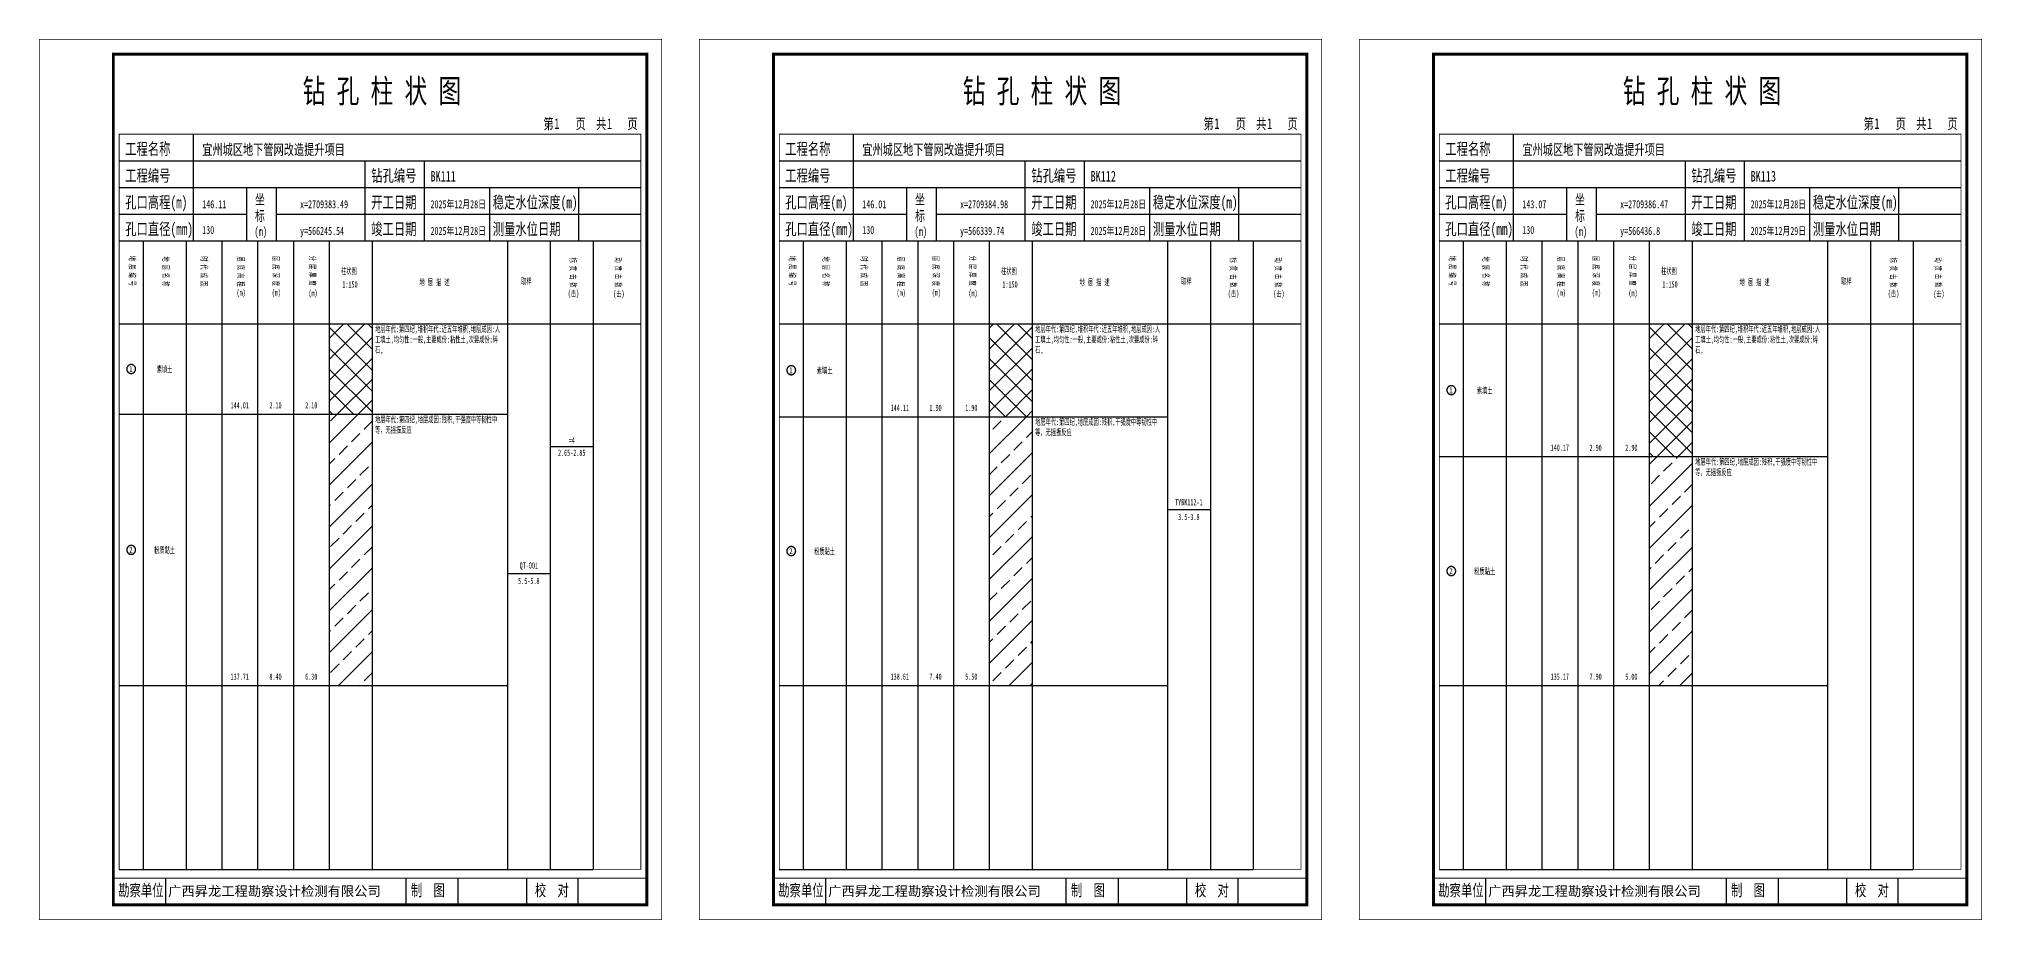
# Model space of a CAD drawing. Header units: millimetres. Extents: x 0 to 2711117, y 0 to 567555.
# Drawn here: x 3117 to 3773, y 0 to 297 of the extents above; entities that cross this region are included whole.
import ezdxf
from ezdxf.enums import TextEntityAlignment as Align

# ---------------------------------------------------------------- set-up
doc = ezdxf.new("R2010")
doc.units = ezdxf.units.MM
doc.layers.add('GICAD_POU_TEXTS', color=7, linetype='Continuous')
doc.layers.add('勘察点图例', color=7, linetype='Continuous')
doc.styles.add('HEAD_FONT', font='simfang.ttf', dxfattribs={"width": 0.6})
doc.styles.add('HEAD_FONT2', font='simfang.ttf', dxfattribs={"width": 0.6})
doc.styles.add('HT', font='simhei.ttf')
doc.styles.add('LZ_FONT', font='simfang.ttf', dxfattribs={"width": 0.7, "height": 8})
doc.styles.add('成果图图块', font='simfang.ttf', dxfattribs={"height": 2.5})
doc.styles.add('成果图表体', font='simfang.ttf', dxfattribs={"width": 0.6, "height": 2.1})
pattern_1 = [(45, (0, 0), (-3.535534, 3.535534), []), (135, (0, 0), (-3.535534, -3.535534), [])]
pattern_2 = [(45, (0, 0), (-7.071068, 7.071068), []), (45, (7.071, 0), (-7.071068, 7.071068), [4, -2])]

# ---------------------------------------------------------------- blocks, each defined once
blk = doc.blocks.new('BK111')
for p, q in [((52, 229), (52, 265)), ((27, 256), (203, 256)), ((110, 229), (110, 256)), ((130, 229), (130, 256)), ((27, 247), (203, 247)), ((70, 229), (70, 247)), ((80, 229), (80, 247)), ((152, 229), (152, 247)), ((182, 229), (182, 247)), ((27, 238), (70, 238)), ((80, 238), (203, 238)), ((27, 229), (35.05, 229)), ((35.05, 229), (35.05, 17)), ((35.05, 229), (49.53, 229)), ((49.53, 229), (49.53, 17)), ((49.53, 229), (61.6, 229)), ((61.6, 229), (61.6, 17)), ((61.6, 229), (73.68, 229)), ((73.68, 229), (73.68, 17)), ((73.68, 229), (85.75, 229)), ((85.75, 229), (85.75, 17)), ((85.75, 229), (97.82, 229)), ((97.82, 229), (97.82, 17)), ((97.82, 229), (112.3, 229)), ((112.3, 229), (112.3, 17)), ((112.3, 229), (157.93, 229)), ((157.93, 229), (157.93, 17)), ((157.93, 229), (172.42, 229)), ((172.42, 229), (172.42, 17)), ((172.42, 229), (186.9, 229)), ((186.9, 229), (186.9, 17)), ((186.9, 229), (203, 229)), ((27, 201), (203, 201)), ((27, 17), (35.05, 17)), ((35.05, 17), (49.53, 17)), ((42.74, 4.95), (42.74, 13.95)), ((42.74, 4.95), (42.74, 13.95)), ((49.53, 17), (61.6, 17)), ((61.6, 17), (73.68, 17)), ((73.68, 17), (85.75, 17)), ((85.75, 17), (97.82, 17)), ((97.82, 17), (112.3, 17)), ((112.3, 17), (157.93, 17)), ((123.83, 4.95), (123.83, 13.95)), ((141.38, 4.95), (141.38, 13.95)), ((157.93, 17), (172.42, 17)), ((164.48, 4.95), (164.48, 13.95)), ((172.42, 17), (186.9, 17)), ((181.84, 4.95), (181.84, 13.95)), ((181.84, 4.95), (181.84, 13.95))]:
    blk.add_line(p, q)
for points, const_width in [([(0, 0), (210, 0), (210, 297), (0, 297)], 0.25), ([(25, 5), (205, 5), (205, 292), (25, 292)], 1), ([(27, 265), (203, 265), (203, 17), (27, 17)], 0.3)]:
    blk.add_lwpolyline(points, close=True, dxfattribs=dict(const_width=const_width))
at = {"const_width": 0.3}
for points in [[(27, 229), (203, 229)], [(25, 14), (205, 14)]]:
    blk.add_lwpolyline(points, dxfattribs=at)
at = {"style": 'LZ_FONT', "width": 0.7}
for s, height, p in [('钻 孔 柱 状 图', 8, (88.9, 275.54)), ('第', 3.6, (170.12, 266.7)), ('1', 3.6, (173.78, 266.75)), ('页', 3.6, (180.96, 266.7)), ('共', 3.6, (187.88, 266.7)), ('1', 3.6, (191.54, 266.7)), ('页', 3.6, (198.44, 266.7)), ('工程名称', 4, (29, 258)), ('宜州城区地下管网改造提升项目', 3.6, (55, 258)), ('工程编号', 4, (29, 249)), ('钻孔编号', 4, (112, 249)), ('BK111', 3.6, (132, 249)), ('孔口高程(m)', 4, (29, 240)), ('146.11', 2.7, (55, 240)), ('坐', 3.5, (72.79, 241.24)), ('x=2709383.49', 2.7, (88, 240)), ('开工日期', 4, (112, 240)), ('2025年12月28日', 2.7, (132, 240)), ('稳定水位深度(m)', 4, (153, 240)), ('标', 3.5, (72.79, 235.7)), ('孔口直径(mm)', 4, (29, 231)), ('130', 2.7, (54.98, 231.31)), ('(m) ', 3, (72.59, 230.65)), ('y=566245.54', 2.7, (88, 231)), ('竣工日期', 4, (112, 231)), ('2025年12月28日', 2.7, (132, 231)), ('测量水位日期', 4, (153, 231)), ('勘察单位', 4, (26.65, 7.95)), ('制  图', 4, (125.4, 7.95)), ('校  对', 4, (167.22, 7.95))]:
    blk.add_text(s, height=height, dxfattribs=at).set_placement(p)
at = {"style": 'HT'}
blk.add_text('广西昇龙工程勘察设计检测有限公司', height=3.2865, dxfattribs=at).set_placement((43.48, 8.02))
at = {"char_height": 2.1, "width": 22.806, "attachment_point": 1, "rotation": 270, "style": 'HEAD_FONT'}
for s, insert in [('地 层 编 号', (32.46, 223.92)), ('地 层 名 称', (43.79, 223.76)), ('时 代 成 因', (56.67, 223.83)), ('层 底 高 程', (69.07, 223.71)), ('层 底 深 度', (80.9, 223.91)), ('分 层 厚 度', (93.26, 224.01)), ('标 贯 击 数', (181.21, 223.37)), ('动 贯 击 数', (196.38, 223.43))]:
    blk.add_mtext(s, dxfattribs=dict(at, insert=insert))
at = {"char_height": 2.1, "attachment_point": 1}
for s, insert, width, style in [('柱状图', (101.82, 219.87), 7.855, 'HEAD_FONT2'), ('地 层 描 述', (128.29, 216.11), 22.0781, 'HEAD_FONT2'), ('取样', (162.58, 216.44), 7.855, 'HEAD_FONT2'), ('(m)', (66.58, 212.56), 4.7944, 'HEAD_FONT'), ('(m)', (78.47, 212.61), 4.7944, 'HEAD_FONT'), ('(m)', (90.81, 212.43), 4.7944, 'HEAD_FONT'), ('1:150', (102.26, 215.36), 6.9223, 'HEAD_FONT2'), ('(击)', (178.33, 212.31), 7.855, 'HEAD_FONT2'), ('(击)', (193.64, 212.22), 7.855, 'HEAD_FONT2')]:
    blk.add_mtext(s, dxfattribs=dict(at, insert=insert, width=width, style=style))
blk = doc.blocks.new('BK111_0')
at = {"color": 7}
blk.add_polyline3d([(-1.5, 0.02, 0), (-1.5, -0.06, 0), (-1.49, -0.13, 0), (-1.48, -0.2, 0), (-1.47, -0.28, 0), (-1.46, -0.35, 0), (-1.44, -0.42, 0), (-1.41, -0.49, 0), (-1.39, -0.56, 0), (-1.36, -0.63, 0), (-1.32, -0.69, 0), (-1.29, -0.76, 0), (-1.25, -0.82, 0), (-1.2, -0.88, 0), (-1.16, -0.94, 0), (-1.11, -0.99, 0), (-1.06, -1.04, 0), (-1.01, -1.1, 0), (-0.95, -1.14, 0), (-0.89, -1.19, 0), (-0.83, -1.23, 0), (-0.77, -1.27, 0), (-0.71, -1.31, 0), (-0.64, -1.34, 0), (-0.57, -1.37, 0), (-0.51, -1.4, 0), (-0.44, -1.42, 0), (-0.36, -1.44, 0), (-0.29, -1.46, 0), (-0.22, -1.47, 0), (-0.15, -1.48, 0), (-0.07, -1.48, 0), (0, -1.48, 0), (0.07, -1.48, 0), (0.15, -1.48, 0), (0.22, -1.47, 0), (0.29, -1.46, 0), (0.36, -1.44, 0), (0.44, -1.42, 0), (0.51, -1.4, 0), (0.57, -1.37, 0), (0.64, -1.34, 0), (0.71, -1.31, 0), (0.77, -1.27, 0), (0.83, -1.23, 0), (0.89, -1.19, 0), (0.95, -1.14, 0), (1.01, -1.1, 0), (1.06, -1.04, 0), (1.11, -0.99, 0), (1.16, -0.94, 0), (1.2, -0.88, 0), (1.25, -0.82, 0), (1.29, -0.76, 0), (1.32, -0.69, 0), (1.36, -0.63, 0), (1.39, -0.56, 0), (1.41, -0.49, 0), (1.44, -0.42, 0), (1.46, -0.35, 0), (1.47, -0.28, 0), (1.48, -0.2, 0), (1.49, -0.13, 0), (1.5, -0.06, 0), (1.5, 0.02, 0), (1.5, 0.09, 0), (1.49, 0.16, 0), (1.48, 0.24, 0), (1.47, 0.31, 0), (1.46, 0.38, 0), (1.44, 0.45, 0), (1.41, 0.52, 0), (1.39, 0.59, 0), (1.36, 0.66, 0), (1.32, 0.72, 0), (1.29, 0.79, 0), (1.25, 0.85, 0), (1.2, 0.91, 0), (1.16, 0.97, 0), (1.11, 1.02, 0), (1.06, 1.08, 0), (1.01, 1.13, 0), (0.95, 1.18, 0), (0.89, 1.22, 0), (0.83, 1.26, 0), (0.77, 1.3, 0), (0.71, 1.34, 0), (0.64, 1.37, 0), (0.57, 1.4, 0), (0.51, 1.43, 0), (0.44, 1.45, 0), (0.36, 1.47, 0), (0.29, 1.49, 0), (0.22, 1.5, 0), (0.15, 1.51, 0), (0.07, 1.51, 0), (0, 1.52, 0), (-0.07, 1.51, 0), (-0.15, 1.51, 0), (-0.22, 1.5, 0), (-0.29, 1.49, 0), (-0.36, 1.47, 0), (-0.44, 1.45, 0), (-0.51, 1.43, 0), (-0.57, 1.4, 0), (-0.64, 1.37, 0), (-0.71, 1.34, 0), (-0.77, 1.3, 0), (-0.83, 1.26, 0), (-0.89, 1.22, 0), (-0.95, 1.18, 0), (-1.01, 1.13, 0), (-1.06, 1.08, 0), (-1.11, 1.02, 0), (-1.16, 0.97, 0), (-1.2, 0.91, 0), (-1.25, 0.85, 0), (-1.29, 0.79, 0), (-1.32, 0.72, 0), (-1.36, 0.66, 0), (-1.39, 0.59, 0), (-1.41, 0.52, 0), (-1.44, 0.45, 0), (-1.46, 0.38, 0), (-1.47, 0.31, 0), (-1.48, 0.24, 0), (-1.49, 0.16, 0), (-1.5, 0.09, 0), (-1.5, 0.02, 0)], dxfattribs=at)
at = {"layer": 'GICAD_POU_TEXTS', "color": 7, "style": '成果图图块', "width": 0.7}
blk.add_text('1', height=2, dxfattribs=at).set_placement((-0.09, -0.99), align=Align.CENTER)
blk = doc.blocks.new('BK111_1')
at = {"color": 7}
blk.add_polyline3d([(-1.5, 0.02, 0), (-1.5, -0.06, 0), (-1.49, -0.13, 0), (-1.48, -0.2, 0), (-1.47, -0.28, 0), (-1.46, -0.35, 0), (-1.44, -0.42, 0), (-1.41, -0.49, 0), (-1.39, -0.56, 0), (-1.36, -0.63, 0), (-1.32, -0.69, 0), (-1.29, -0.76, 0), (-1.25, -0.82, 0), (-1.2, -0.88, 0), (-1.16, -0.94, 0), (-1.11, -0.99, 0), (-1.06, -1.04, 0), (-1.01, -1.1, 0), (-0.95, -1.14, 0), (-0.89, -1.19, 0), (-0.83, -1.23, 0), (-0.77, -1.27, 0), (-0.71, -1.31, 0), (-0.64, -1.34, 0), (-0.57, -1.37, 0), (-0.51, -1.4, 0), (-0.44, -1.42, 0), (-0.36, -1.44, 0), (-0.29, -1.46, 0), (-0.22, -1.47, 0), (-0.15, -1.48, 0), (-0.07, -1.48, 0), (0, -1.48, 0), (0.07, -1.48, 0), (0.15, -1.48, 0), (0.22, -1.47, 0), (0.29, -1.46, 0), (0.36, -1.44, 0), (0.44, -1.42, 0), (0.51, -1.4, 0), (0.57, -1.37, 0), (0.64, -1.34, 0), (0.71, -1.31, 0), (0.77, -1.27, 0), (0.83, -1.23, 0), (0.89, -1.19, 0), (0.95, -1.14, 0), (1.01, -1.1, 0), (1.06, -1.04, 0), (1.11, -0.99, 0), (1.16, -0.94, 0), (1.2, -0.88, 0), (1.25, -0.82, 0), (1.29, -0.76, 0), (1.32, -0.69, 0), (1.36, -0.63, 0), (1.39, -0.56, 0), (1.41, -0.49, 0), (1.44, -0.42, 0), (1.46, -0.35, 0), (1.47, -0.28, 0), (1.48, -0.2, 0), (1.49, -0.13, 0), (1.5, -0.06, 0), (1.5, 0.02, 0), (1.5, 0.09, 0), (1.49, 0.16, 0), (1.48, 0.24, 0), (1.47, 0.31, 0), (1.46, 0.38, 0), (1.44, 0.45, 0), (1.41, 0.52, 0), (1.39, 0.59, 0), (1.36, 0.66, 0), (1.32, 0.72, 0), (1.29, 0.79, 0), (1.25, 0.85, 0), (1.2, 0.91, 0), (1.16, 0.97, 0), (1.11, 1.02, 0), (1.06, 1.08, 0), (1.01, 1.13, 0), (0.95, 1.18, 0), (0.89, 1.22, 0), (0.83, 1.26, 0), (0.77, 1.3, 0), (0.71, 1.34, 0), (0.64, 1.37, 0), (0.57, 1.4, 0), (0.51, 1.43, 0), (0.44, 1.45, 0), (0.36, 1.47, 0), (0.29, 1.49, 0), (0.22, 1.5, 0), (0.15, 1.51, 0), (0.07, 1.51, 0), (0, 1.52, 0), (-0.07, 1.51, 0), (-0.15, 1.51, 0), (-0.22, 1.5, 0), (-0.29, 1.49, 0), (-0.36, 1.47, 0), (-0.44, 1.45, 0), (-0.51, 1.43, 0), (-0.57, 1.4, 0), (-0.64, 1.37, 0), (-0.71, 1.34, 0), (-0.77, 1.3, 0), (-0.83, 1.26, 0), (-0.89, 1.22, 0), (-0.95, 1.18, 0), (-1.01, 1.13, 0), (-1.06, 1.08, 0), (-1.11, 1.02, 0), (-1.16, 0.97, 0), (-1.2, 0.91, 0), (-1.25, 0.85, 0), (-1.29, 0.79, 0), (-1.32, 0.72, 0), (-1.36, 0.66, 0), (-1.39, 0.59, 0), (-1.41, 0.52, 0), (-1.44, 0.45, 0), (-1.46, 0.38, 0), (-1.47, 0.31, 0), (-1.48, 0.24, 0), (-1.49, 0.16, 0), (-1.5, 0.09, 0), (-1.5, 0.02, 0)], dxfattribs=at)
at = {"layer": 'GICAD_POU_TEXTS', "color": 7, "style": '成果图图块', "width": 0.7}
blk.add_text('2', height=2, dxfattribs=at).set_placement((-0.09, -0.99), align=Align.CENTER)
blk = doc.blocks.new('BK112')
for p, q in [((52, 229), (52, 265)), ((27, 256), (203, 256)), ((110, 229), (110, 256)), ((130, 229), (130, 256)), ((27, 247), (203, 247)), ((70, 229), (70, 247)), ((80, 229), (80, 247)), ((152, 229), (152, 247)), ((182, 229), (182, 247)), ((27, 238), (70, 238)), ((80, 238), (203, 238)), ((27, 229), (35.05, 229)), ((35.05, 229), (35.05, 17)), ((35.05, 229), (49.53, 229)), ((49.53, 229), (49.53, 17)), ((49.53, 229), (61.6, 229)), ((61.6, 229), (61.6, 17)), ((61.6, 229), (73.68, 229)), ((73.68, 229), (73.68, 17)), ((73.68, 229), (85.75, 229)), ((85.75, 229), (85.75, 17)), ((85.75, 229), (97.82, 229)), ((97.82, 229), (97.82, 17)), ((97.82, 229), (112.3, 229)), ((112.3, 229), (112.3, 17)), ((112.3, 229), (157.93, 229)), ((157.93, 229), (157.93, 17)), ((157.93, 229), (172.42, 229)), ((172.42, 229), (172.42, 17)), ((172.42, 229), (186.9, 229)), ((186.9, 229), (186.9, 17)), ((186.9, 229), (203, 229)), ((27, 201), (203, 201)), ((27, 17), (35.05, 17)), ((35.05, 17), (49.53, 17)), ((42.74, 4.95), (42.74, 13.95)), ((42.74, 4.95), (42.74, 13.95)), ((49.53, 17), (61.6, 17)), ((61.6, 17), (73.68, 17)), ((73.68, 17), (85.75, 17)), ((85.75, 17), (97.82, 17)), ((97.82, 17), (112.3, 17)), ((112.3, 17), (157.93, 17)), ((123.83, 4.95), (123.83, 13.95)), ((141.38, 4.95), (141.38, 13.95)), ((157.93, 17), (172.42, 17)), ((164.48, 4.95), (164.48, 13.95)), ((172.42, 17), (186.9, 17)), ((181.84, 4.95), (181.84, 13.95)), ((181.84, 4.95), (181.84, 13.95))]:
    blk.add_line(p, q)
for points, const_width in [([(0, 0), (210, 0), (210, 297), (0, 297)], 0.25), ([(25, 5), (205, 5), (205, 292), (25, 292)], 1), ([(27, 265), (203, 265), (203, 17), (27, 17)], 0.3)]:
    blk.add_lwpolyline(points, close=True, dxfattribs=dict(const_width=const_width))
at = {"const_width": 0.3}
for points in [[(27, 229), (203, 229)], [(25, 14), (205, 14)]]:
    blk.add_lwpolyline(points, dxfattribs=at)
at = {"style": 'LZ_FONT', "width": 0.7}
for s, height, p in [('钻 孔 柱 状 图', 8, (88.9, 275.54)), ('第', 3.6, (170.12, 266.7)), ('1', 3.6, (173.78, 266.75)), ('页', 3.6, (180.96, 266.7)), ('共', 3.6, (187.88, 266.7)), ('1', 3.6, (191.54, 266.7)), ('页', 3.6, (198.44, 266.7)), ('工程名称', 4, (29, 258)), ('宜州城区地下管网改造提升项目', 3.6, (55, 258)), ('工程编号', 4, (29, 249)), ('钻孔编号', 4, (112, 249)), ('BK112', 3.6, (132, 249)), ('孔口高程(m)', 4, (29, 240)), ('146.01', 2.7, (55, 240)), ('坐', 3.5, (72.79, 241.24)), ('x=2709384.98', 2.7, (88, 240)), ('开工日期', 4, (112, 240)), ('2025年12月28日', 2.7, (132, 240)), ('稳定水位深度(m)', 4, (153, 240)), ('标', 3.5, (72.79, 235.7)), ('孔口直径(mm)', 4, (29, 231)), ('130', 2.7, (54.98, 231.31)), ('(m) ', 3, (72.59, 230.65)), ('y=566339.74', 2.7, (88, 231)), ('竣工日期', 4, (112, 231)), ('2025年12月28日', 2.7, (132, 231)), ('测量水位日期', 4, (153, 231)), ('勘察单位', 4, (26.65, 7.95)), ('制  图', 4, (125.4, 7.95)), ('校  对', 4, (167.22, 7.95))]:
    blk.add_text(s, height=height, dxfattribs=at).set_placement(p)
at = {"style": 'HT'}
blk.add_text('广西昇龙工程勘察设计检测有限公司', height=3.2865, dxfattribs=at).set_placement((43.48, 8.02))
at = {"char_height": 2.1, "width": 22.806, "attachment_point": 1, "rotation": 270, "style": 'HEAD_FONT'}
for s, insert in [('地 层 编 号', (32.46, 223.92)), ('地 层 名 称', (43.79, 223.76)), ('时 代 成 因', (56.67, 223.83)), ('层 底 高 程', (69.07, 223.71)), ('层 底 深 度', (80.9, 223.91)), ('分 层 厚 度', (93.26, 224.01)), ('标 贯 击 数', (181.21, 223.37)), ('动 贯 击 数', (196.38, 223.43))]:
    blk.add_mtext(s, dxfattribs=dict(at, insert=insert))
at = {"char_height": 2.1, "attachment_point": 1}
for s, insert, width, style in [('柱状图', (101.82, 219.87), 7.855, 'HEAD_FONT2'), ('地 层 描 述', (128.29, 216.11), 22.0781, 'HEAD_FONT2'), ('取样', (162.58, 216.44), 7.855, 'HEAD_FONT2'), ('(m)', (66.58, 212.56), 4.7944, 'HEAD_FONT'), ('(m)', (78.47, 212.61), 4.7944, 'HEAD_FONT'), ('(m)', (90.81, 212.43), 4.7944, 'HEAD_FONT'), ('1:150', (102.26, 215.36), 6.9223, 'HEAD_FONT2'), ('(击)', (178.33, 212.31), 7.855, 'HEAD_FONT2'), ('(击)', (193.64, 212.22), 7.855, 'HEAD_FONT2')]:
    blk.add_mtext(s, dxfattribs=dict(at, insert=insert, width=width, style=style))
blk = doc.blocks.new('BK112_0')
at = {"color": 7}
blk.add_polyline3d([(-1.5, 0.02, 0), (-1.5, -0.06, 0), (-1.49, -0.13, 0), (-1.48, -0.2, 0), (-1.47, -0.28, 0), (-1.46, -0.35, 0), (-1.44, -0.42, 0), (-1.41, -0.49, 0), (-1.39, -0.56, 0), (-1.36, -0.63, 0), (-1.32, -0.69, 0), (-1.29, -0.76, 0), (-1.25, -0.82, 0), (-1.2, -0.88, 0), (-1.16, -0.94, 0), (-1.11, -0.99, 0), (-1.06, -1.04, 0), (-1.01, -1.1, 0), (-0.95, -1.14, 0), (-0.89, -1.19, 0), (-0.83, -1.23, 0), (-0.77, -1.27, 0), (-0.71, -1.31, 0), (-0.64, -1.34, 0), (-0.57, -1.37, 0), (-0.51, -1.4, 0), (-0.44, -1.42, 0), (-0.36, -1.44, 0), (-0.29, -1.46, 0), (-0.22, -1.47, 0), (-0.15, -1.48, 0), (-0.07, -1.48, 0), (0, -1.48, 0), (0.07, -1.48, 0), (0.15, -1.48, 0), (0.22, -1.47, 0), (0.29, -1.46, 0), (0.36, -1.44, 0), (0.44, -1.42, 0), (0.51, -1.4, 0), (0.57, -1.37, 0), (0.64, -1.34, 0), (0.71, -1.31, 0), (0.77, -1.27, 0), (0.83, -1.23, 0), (0.89, -1.19, 0), (0.95, -1.14, 0), (1.01, -1.1, 0), (1.06, -1.04, 0), (1.11, -0.99, 0), (1.16, -0.94, 0), (1.2, -0.88, 0), (1.25, -0.82, 0), (1.29, -0.76, 0), (1.32, -0.69, 0), (1.36, -0.63, 0), (1.39, -0.56, 0), (1.41, -0.49, 0), (1.44, -0.42, 0), (1.46, -0.35, 0), (1.47, -0.28, 0), (1.48, -0.2, 0), (1.49, -0.13, 0), (1.5, -0.06, 0), (1.5, 0.02, 0), (1.5, 0.09, 0), (1.49, 0.16, 0), (1.48, 0.24, 0), (1.47, 0.31, 0), (1.46, 0.38, 0), (1.44, 0.45, 0), (1.41, 0.52, 0), (1.39, 0.59, 0), (1.36, 0.66, 0), (1.32, 0.72, 0), (1.29, 0.79, 0), (1.25, 0.85, 0), (1.2, 0.91, 0), (1.16, 0.97, 0), (1.11, 1.02, 0), (1.06, 1.08, 0), (1.01, 1.13, 0), (0.95, 1.18, 0), (0.89, 1.22, 0), (0.83, 1.26, 0), (0.77, 1.3, 0), (0.71, 1.34, 0), (0.64, 1.37, 0), (0.57, 1.4, 0), (0.51, 1.43, 0), (0.44, 1.45, 0), (0.36, 1.47, 0), (0.29, 1.49, 0), (0.22, 1.5, 0), (0.15, 1.51, 0), (0.07, 1.51, 0), (0, 1.52, 0), (-0.07, 1.51, 0), (-0.15, 1.51, 0), (-0.22, 1.5, 0), (-0.29, 1.49, 0), (-0.36, 1.47, 0), (-0.44, 1.45, 0), (-0.51, 1.43, 0), (-0.57, 1.4, 0), (-0.64, 1.37, 0), (-0.71, 1.34, 0), (-0.77, 1.3, 0), (-0.83, 1.26, 0), (-0.89, 1.22, 0), (-0.95, 1.18, 0), (-1.01, 1.13, 0), (-1.06, 1.08, 0), (-1.11, 1.02, 0), (-1.16, 0.97, 0), (-1.2, 0.91, 0), (-1.25, 0.85, 0), (-1.29, 0.79, 0), (-1.32, 0.72, 0), (-1.36, 0.66, 0), (-1.39, 0.59, 0), (-1.41, 0.52, 0), (-1.44, 0.45, 0), (-1.46, 0.38, 0), (-1.47, 0.31, 0), (-1.48, 0.24, 0), (-1.49, 0.16, 0), (-1.5, 0.09, 0), (-1.5, 0.02, 0)], dxfattribs=at)
at = {"layer": 'GICAD_POU_TEXTS', "color": 7, "style": '成果图图块', "width": 0.7}
blk.add_text('1', height=2, dxfattribs=at).set_placement((-0.09, -0.99), align=Align.CENTER)
blk = doc.blocks.new('BK112_1')
at = {"color": 7}
blk.add_polyline3d([(-1.5, 0.02, 0), (-1.5, -0.06, 0), (-1.49, -0.13, 0), (-1.48, -0.2, 0), (-1.47, -0.28, 0), (-1.46, -0.35, 0), (-1.44, -0.42, 0), (-1.41, -0.49, 0), (-1.39, -0.56, 0), (-1.36, -0.63, 0), (-1.32, -0.69, 0), (-1.29, -0.76, 0), (-1.25, -0.82, 0), (-1.2, -0.88, 0), (-1.16, -0.94, 0), (-1.11, -0.99, 0), (-1.06, -1.04, 0), (-1.01, -1.1, 0), (-0.95, -1.14, 0), (-0.89, -1.19, 0), (-0.83, -1.23, 0), (-0.77, -1.27, 0), (-0.71, -1.31, 0), (-0.64, -1.34, 0), (-0.57, -1.37, 0), (-0.51, -1.4, 0), (-0.44, -1.42, 0), (-0.36, -1.44, 0), (-0.29, -1.46, 0), (-0.22, -1.47, 0), (-0.15, -1.48, 0), (-0.07, -1.48, 0), (0, -1.48, 0), (0.07, -1.48, 0), (0.15, -1.48, 0), (0.22, -1.47, 0), (0.29, -1.46, 0), (0.36, -1.44, 0), (0.44, -1.42, 0), (0.51, -1.4, 0), (0.57, -1.37, 0), (0.64, -1.34, 0), (0.71, -1.31, 0), (0.77, -1.27, 0), (0.83, -1.23, 0), (0.89, -1.19, 0), (0.95, -1.14, 0), (1.01, -1.1, 0), (1.06, -1.04, 0), (1.11, -0.99, 0), (1.16, -0.94, 0), (1.2, -0.88, 0), (1.25, -0.82, 0), (1.29, -0.76, 0), (1.32, -0.69, 0), (1.36, -0.63, 0), (1.39, -0.56, 0), (1.41, -0.49, 0), (1.44, -0.42, 0), (1.46, -0.35, 0), (1.47, -0.28, 0), (1.48, -0.2, 0), (1.49, -0.13, 0), (1.5, -0.06, 0), (1.5, 0.02, 0), (1.5, 0.09, 0), (1.49, 0.16, 0), (1.48, 0.24, 0), (1.47, 0.31, 0), (1.46, 0.38, 0), (1.44, 0.45, 0), (1.41, 0.52, 0), (1.39, 0.59, 0), (1.36, 0.66, 0), (1.32, 0.72, 0), (1.29, 0.79, 0), (1.25, 0.85, 0), (1.2, 0.91, 0), (1.16, 0.97, 0), (1.11, 1.02, 0), (1.06, 1.08, 0), (1.01, 1.13, 0), (0.95, 1.18, 0), (0.89, 1.22, 0), (0.83, 1.26, 0), (0.77, 1.3, 0), (0.71, 1.34, 0), (0.64, 1.37, 0), (0.57, 1.4, 0), (0.51, 1.43, 0), (0.44, 1.45, 0), (0.36, 1.47, 0), (0.29, 1.49, 0), (0.22, 1.5, 0), (0.15, 1.51, 0), (0.07, 1.51, 0), (0, 1.52, 0), (-0.07, 1.51, 0), (-0.15, 1.51, 0), (-0.22, 1.5, 0), (-0.29, 1.49, 0), (-0.36, 1.47, 0), (-0.44, 1.45, 0), (-0.51, 1.43, 0), (-0.57, 1.4, 0), (-0.64, 1.37, 0), (-0.71, 1.34, 0), (-0.77, 1.3, 0), (-0.83, 1.26, 0), (-0.89, 1.22, 0), (-0.95, 1.18, 0), (-1.01, 1.13, 0), (-1.06, 1.08, 0), (-1.11, 1.02, 0), (-1.16, 0.97, 0), (-1.2, 0.91, 0), (-1.25, 0.85, 0), (-1.29, 0.79, 0), (-1.32, 0.72, 0), (-1.36, 0.66, 0), (-1.39, 0.59, 0), (-1.41, 0.52, 0), (-1.44, 0.45, 0), (-1.46, 0.38, 0), (-1.47, 0.31, 0), (-1.48, 0.24, 0), (-1.49, 0.16, 0), (-1.5, 0.09, 0), (-1.5, 0.02, 0)], dxfattribs=at)
at = {"layer": 'GICAD_POU_TEXTS', "color": 7, "style": '成果图图块', "width": 0.7}
blk.add_text('2', height=2, dxfattribs=at).set_placement((-0.09, -0.99), align=Align.CENTER)
blk = doc.blocks.new('BK113')
for p, q in [((52, 229), (52, 265)), ((27, 256), (203, 256)), ((110, 229), (110, 256)), ((130, 229), (130, 256)), ((27, 247), (203, 247)), ((70, 229), (70, 247)), ((80, 229), (80, 247)), ((152, 229), (152, 247)), ((182, 229), (182, 247)), ((27, 238), (70, 238)), ((80, 238), (203, 238)), ((27, 229), (35.05, 229)), ((35.05, 229), (35.05, 17)), ((35.05, 229), (49.53, 229)), ((49.53, 229), (49.53, 17)), ((49.53, 229), (61.6, 229)), ((61.6, 229), (61.6, 17)), ((61.6, 229), (73.68, 229)), ((73.68, 229), (73.68, 17)), ((73.68, 229), (85.75, 229)), ((85.75, 229), (85.75, 17)), ((85.75, 229), (97.82, 229)), ((97.82, 229), (97.82, 17)), ((97.82, 229), (112.3, 229)), ((112.3, 229), (112.3, 17)), ((112.3, 229), (157.93, 229)), ((157.93, 229), (157.93, 17)), ((157.93, 229), (172.42, 229)), ((172.42, 229), (172.42, 17)), ((172.42, 229), (186.9, 229)), ((186.9, 229), (186.9, 17)), ((186.9, 229), (203, 229)), ((27, 201), (203, 201)), ((27, 17), (35.05, 17)), ((35.05, 17), (49.53, 17)), ((42.74, 4.95), (42.74, 13.95)), ((42.74, 4.95), (42.74, 13.95)), ((49.53, 17), (61.6, 17)), ((61.6, 17), (73.68, 17)), ((73.68, 17), (85.75, 17)), ((85.75, 17), (97.82, 17)), ((97.82, 17), (112.3, 17)), ((112.3, 17), (157.93, 17)), ((123.83, 4.95), (123.83, 13.95)), ((141.38, 4.95), (141.38, 13.95)), ((157.93, 17), (172.42, 17)), ((164.48, 4.95), (164.48, 13.95)), ((172.42, 17), (186.9, 17)), ((181.84, 4.95), (181.84, 13.95)), ((181.84, 4.95), (181.84, 13.95))]:
    blk.add_line(p, q)
for points, const_width in [([(0, 0), (210, 0), (210, 297), (0, 297)], 0.25), ([(25, 5), (205, 5), (205, 292), (25, 292)], 1), ([(27, 265), (203, 265), (203, 17), (27, 17)], 0.3)]:
    blk.add_lwpolyline(points, close=True, dxfattribs=dict(const_width=const_width))
at = {"const_width": 0.3}
for points in [[(27, 229), (203, 229)], [(25, 14), (205, 14)]]:
    blk.add_lwpolyline(points, dxfattribs=at)
at = {"style": 'LZ_FONT', "width": 0.7}
for s, height, p in [('钻 孔 柱 状 图', 8, (88.9, 275.54)), ('第', 3.6, (170.12, 266.7)), ('1', 3.6, (173.78, 266.75)), ('页', 3.6, (180.96, 266.7)), ('共', 3.6, (187.88, 266.7)), ('1', 3.6, (191.54, 266.7)), ('页', 3.6, (198.44, 266.7)), ('工程名称', 4, (29, 258)), ('宜州城区地下管网改造提升项目', 3.6, (55, 258)), ('工程编号', 4, (29, 249)), ('钻孔编号', 4, (112, 249)), ('BK113', 3.6, (132, 249)), ('孔口高程(m)', 4, (29, 240)), ('143.07', 2.7, (55, 240)), ('坐', 3.5, (72.79, 241.24)), ('x=2709386.47', 2.7, (88, 240)), ('开工日期', 4, (112, 240)), ('2025年12月28日', 2.7, (132, 240)), ('稳定水位深度(m)', 4, (153, 240)), ('标', 3.5, (72.79, 235.7)), ('孔口直径(mm)', 4, (29, 231)), ('130', 2.7, (54.98, 231.31)), ('(m) ', 3, (72.59, 230.65)), ('y=566436.8', 2.7, (88, 231)), ('竣工日期', 4, (112, 231)), ('2025年12月29日', 2.7, (132, 231)), ('测量水位日期', 4, (153, 231)), ('勘察单位', 4, (26.65, 7.95)), ('制  图', 4, (125.4, 7.95)), ('校  对', 4, (167.22, 7.95))]:
    blk.add_text(s, height=height, dxfattribs=at).set_placement(p)
at = {"style": 'HT'}
blk.add_text('广西昇龙工程勘察设计检测有限公司', height=3.2865, dxfattribs=at).set_placement((43.48, 8.02))
at = {"char_height": 2.1, "width": 22.806, "attachment_point": 1, "rotation": 270, "style": 'HEAD_FONT'}
for s, insert in [('地 层 编 号', (32.46, 223.92)), ('地 层 名 称', (43.79, 223.76)), ('时 代 成 因', (56.67, 223.83)), ('层 底 高 程', (69.07, 223.71)), ('层 底 深 度', (80.9, 223.91)), ('分 层 厚 度', (93.26, 224.01)), ('标 贯 击 数', (181.21, 223.37)), ('动 贯 击 数', (196.38, 223.43))]:
    blk.add_mtext(s, dxfattribs=dict(at, insert=insert))
at = {"char_height": 2.1, "attachment_point": 1}
for s, insert, width, style in [('柱状图', (101.82, 219.87), 7.855, 'HEAD_FONT2'), ('地 层 描 述', (128.29, 216.11), 22.0781, 'HEAD_FONT2'), ('取样', (162.58, 216.44), 7.855, 'HEAD_FONT2'), ('(m)', (66.58, 212.56), 4.7944, 'HEAD_FONT'), ('(m)', (78.47, 212.61), 4.7944, 'HEAD_FONT'), ('(m)', (90.81, 212.43), 4.7944, 'HEAD_FONT'), ('1:150', (102.26, 215.36), 6.9223, 'HEAD_FONT2'), ('(击)', (178.33, 212.31), 7.855, 'HEAD_FONT2'), ('(击)', (193.64, 212.22), 7.855, 'HEAD_FONT2')]:
    blk.add_mtext(s, dxfattribs=dict(at, insert=insert, width=width, style=style))
blk = doc.blocks.new('BK113_0')
at = {"color": 7}
blk.add_polyline3d([(-1.5, 0.02, 0), (-1.5, -0.06, 0), (-1.49, -0.13, 0), (-1.48, -0.2, 0), (-1.47, -0.28, 0), (-1.46, -0.35, 0), (-1.44, -0.42, 0), (-1.41, -0.49, 0), (-1.39, -0.56, 0), (-1.36, -0.63, 0), (-1.32, -0.69, 0), (-1.29, -0.76, 0), (-1.25, -0.82, 0), (-1.2, -0.88, 0), (-1.16, -0.94, 0), (-1.11, -0.99, 0), (-1.06, -1.04, 0), (-1.01, -1.1, 0), (-0.95, -1.14, 0), (-0.89, -1.19, 0), (-0.83, -1.23, 0), (-0.77, -1.27, 0), (-0.71, -1.31, 0), (-0.64, -1.34, 0), (-0.57, -1.37, 0), (-0.51, -1.4, 0), (-0.44, -1.42, 0), (-0.36, -1.44, 0), (-0.29, -1.46, 0), (-0.22, -1.47, 0), (-0.15, -1.48, 0), (-0.07, -1.48, 0), (0, -1.48, 0), (0.07, -1.48, 0), (0.15, -1.48, 0), (0.22, -1.47, 0), (0.29, -1.46, 0), (0.36, -1.44, 0), (0.44, -1.42, 0), (0.51, -1.4, 0), (0.57, -1.37, 0), (0.64, -1.34, 0), (0.71, -1.31, 0), (0.77, -1.27, 0), (0.83, -1.23, 0), (0.89, -1.19, 0), (0.95, -1.14, 0), (1.01, -1.1, 0), (1.06, -1.04, 0), (1.11, -0.99, 0), (1.16, -0.94, 0), (1.2, -0.88, 0), (1.25, -0.82, 0), (1.29, -0.76, 0), (1.32, -0.69, 0), (1.36, -0.63, 0), (1.39, -0.56, 0), (1.41, -0.49, 0), (1.44, -0.42, 0), (1.46, -0.35, 0), (1.47, -0.28, 0), (1.48, -0.2, 0), (1.49, -0.13, 0), (1.5, -0.06, 0), (1.5, 0.02, 0), (1.5, 0.09, 0), (1.49, 0.16, 0), (1.48, 0.24, 0), (1.47, 0.31, 0), (1.46, 0.38, 0), (1.44, 0.45, 0), (1.41, 0.52, 0), (1.39, 0.59, 0), (1.36, 0.66, 0), (1.32, 0.72, 0), (1.29, 0.79, 0), (1.25, 0.85, 0), (1.2, 0.91, 0), (1.16, 0.97, 0), (1.11, 1.02, 0), (1.06, 1.08, 0), (1.01, 1.13, 0), (0.95, 1.18, 0), (0.89, 1.22, 0), (0.83, 1.26, 0), (0.77, 1.3, 0), (0.71, 1.34, 0), (0.64, 1.37, 0), (0.57, 1.4, 0), (0.51, 1.43, 0), (0.44, 1.45, 0), (0.36, 1.47, 0), (0.29, 1.49, 0), (0.22, 1.5, 0), (0.15, 1.51, 0), (0.07, 1.51, 0), (0, 1.52, 0), (-0.07, 1.51, 0), (-0.15, 1.51, 0), (-0.22, 1.5, 0), (-0.29, 1.49, 0), (-0.36, 1.47, 0), (-0.44, 1.45, 0), (-0.51, 1.43, 0), (-0.57, 1.4, 0), (-0.64, 1.37, 0), (-0.71, 1.34, 0), (-0.77, 1.3, 0), (-0.83, 1.26, 0), (-0.89, 1.22, 0), (-0.95, 1.18, 0), (-1.01, 1.13, 0), (-1.06, 1.08, 0), (-1.11, 1.02, 0), (-1.16, 0.97, 0), (-1.2, 0.91, 0), (-1.25, 0.85, 0), (-1.29, 0.79, 0), (-1.32, 0.72, 0), (-1.36, 0.66, 0), (-1.39, 0.59, 0), (-1.41, 0.52, 0), (-1.44, 0.45, 0), (-1.46, 0.38, 0), (-1.47, 0.31, 0), (-1.48, 0.24, 0), (-1.49, 0.16, 0), (-1.5, 0.09, 0), (-1.5, 0.02, 0)], dxfattribs=at)
at = {"layer": 'GICAD_POU_TEXTS', "color": 7, "style": '成果图图块', "width": 0.7}
blk.add_text('1', height=2, dxfattribs=at).set_placement((-0.09, -0.99), align=Align.CENTER)
blk = doc.blocks.new('BK113_1')
at = {"color": 7}
blk.add_polyline3d([(-1.5, 0.02, 0), (-1.5, -0.06, 0), (-1.49, -0.13, 0), (-1.48, -0.2, 0), (-1.47, -0.28, 0), (-1.46, -0.35, 0), (-1.44, -0.42, 0), (-1.41, -0.49, 0), (-1.39, -0.56, 0), (-1.36, -0.63, 0), (-1.32, -0.69, 0), (-1.29, -0.76, 0), (-1.25, -0.82, 0), (-1.2, -0.88, 0), (-1.16, -0.94, 0), (-1.11, -0.99, 0), (-1.06, -1.04, 0), (-1.01, -1.1, 0), (-0.95, -1.14, 0), (-0.89, -1.19, 0), (-0.83, -1.23, 0), (-0.77, -1.27, 0), (-0.71, -1.31, 0), (-0.64, -1.34, 0), (-0.57, -1.37, 0), (-0.51, -1.4, 0), (-0.44, -1.42, 0), (-0.36, -1.44, 0), (-0.29, -1.46, 0), (-0.22, -1.47, 0), (-0.15, -1.48, 0), (-0.07, -1.48, 0), (0, -1.48, 0), (0.07, -1.48, 0), (0.15, -1.48, 0), (0.22, -1.47, 0), (0.29, -1.46, 0), (0.36, -1.44, 0), (0.44, -1.42, 0), (0.51, -1.4, 0), (0.57, -1.37, 0), (0.64, -1.34, 0), (0.71, -1.31, 0), (0.77, -1.27, 0), (0.83, -1.23, 0), (0.89, -1.19, 0), (0.95, -1.14, 0), (1.01, -1.1, 0), (1.06, -1.04, 0), (1.11, -0.99, 0), (1.16, -0.94, 0), (1.2, -0.88, 0), (1.25, -0.82, 0), (1.29, -0.76, 0), (1.32, -0.69, 0), (1.36, -0.63, 0), (1.39, -0.56, 0), (1.41, -0.49, 0), (1.44, -0.42, 0), (1.46, -0.35, 0), (1.47, -0.28, 0), (1.48, -0.2, 0), (1.49, -0.13, 0), (1.5, -0.06, 0), (1.5, 0.02, 0), (1.5, 0.09, 0), (1.49, 0.16, 0), (1.48, 0.24, 0), (1.47, 0.31, 0), (1.46, 0.38, 0), (1.44, 0.45, 0), (1.41, 0.52, 0), (1.39, 0.59, 0), (1.36, 0.66, 0), (1.32, 0.72, 0), (1.29, 0.79, 0), (1.25, 0.85, 0), (1.2, 0.91, 0), (1.16, 0.97, 0), (1.11, 1.02, 0), (1.06, 1.08, 0), (1.01, 1.13, 0), (0.95, 1.18, 0), (0.89, 1.22, 0), (0.83, 1.26, 0), (0.77, 1.3, 0), (0.71, 1.34, 0), (0.64, 1.37, 0), (0.57, 1.4, 0), (0.51, 1.43, 0), (0.44, 1.45, 0), (0.36, 1.47, 0), (0.29, 1.49, 0), (0.22, 1.5, 0), (0.15, 1.51, 0), (0.07, 1.51, 0), (0, 1.52, 0), (-0.07, 1.51, 0), (-0.15, 1.51, 0), (-0.22, 1.5, 0), (-0.29, 1.49, 0), (-0.36, 1.47, 0), (-0.44, 1.45, 0), (-0.51, 1.43, 0), (-0.57, 1.4, 0), (-0.64, 1.37, 0), (-0.71, 1.34, 0), (-0.77, 1.3, 0), (-0.83, 1.26, 0), (-0.89, 1.22, 0), (-0.95, 1.18, 0), (-1.01, 1.13, 0), (-1.06, 1.08, 0), (-1.11, 1.02, 0), (-1.16, 0.97, 0), (-1.2, 0.91, 0), (-1.25, 0.85, 0), (-1.29, 0.79, 0), (-1.32, 0.72, 0), (-1.36, 0.66, 0), (-1.39, 0.59, 0), (-1.41, 0.52, 0), (-1.44, 0.45, 0), (-1.46, 0.38, 0), (-1.47, 0.31, 0), (-1.48, 0.24, 0), (-1.49, 0.16, 0), (-1.5, 0.09, 0), (-1.5, 0.02, 0)], dxfattribs=at)
at = {"layer": 'GICAD_POU_TEXTS', "color": 7, "style": '成果图图块', "width": 0.7}
blk.add_text('2', height=2, dxfattribs=at).set_placement((-0.09, -0.99), align=Align.CENTER)

msp = doc.modelspace()

# ---------------------------------------------------------------- hatches: boundary and pattern name
at = {"layer": '勘察点图例'}
h = msp.add_hatch(dxfattribs=at)
h.set_pattern_fill('GKSTT', color=256, scale=0.5, style=0, pattern_type=2)
h.set_pattern_definition(pattern_1)
h.paths.add_polyline_path([(3215.43, 170.5), (3229.91, 170.5), (3229.91, 201), (3215.43, 201)])
h = msp.add_hatch(dxfattribs=at)
h.set_pattern_fill('GKSTT', color=256, scale=0.5, style=0, pattern_type=2)
h.set_pattern_definition(pattern_1)
h.paths.add_polyline_path([(3438.12, 169.68), (3452.6, 169.68), (3452.6, 201), (3438.12, 201)])
h = msp.add_hatch(dxfattribs=at)
h.set_pattern_fill('GKSTT', color=256, scale=0.5, style=0, pattern_type=2)
h.set_pattern_definition(pattern_1)
h.paths.add_polyline_path([(3660.8, 156.22), (3675.29, 156.22), (3675.29, 201), (3660.8, 201)])
h = msp.add_hatch(dxfattribs=at)
h.set_pattern_fill('GKFZNT', color=256, scale=0.5, style=0, pattern_type=2)
h.set_pattern_definition(pattern_2)
h.paths.add_polyline_path([(3215.43, 79), (3229.91, 79), (3229.91, 170.5), (3215.43, 170.5)])
h = msp.add_hatch(dxfattribs=at)
h.set_pattern_fill('GKFZNT', color=256, scale=0.5, style=0, pattern_type=2)
h.set_pattern_definition(pattern_2)
h.paths.add_polyline_path([(3438.12, 79), (3452.6, 79), (3452.6, 169.68), (3438.12, 169.68)])
h = msp.add_hatch(dxfattribs=at)
h.set_pattern_fill('GKFZNT', color=256, scale=0.5, style=0, pattern_type=2)
h.set_pattern_definition(pattern_2)
h.paths.add_polyline_path([(3660.8, 79), (3675.29, 79), (3675.29, 156.22), (3660.8, 156.22)])

# ---------------------------------------------------------------- linework, layer by layer
for p, q in [((3144.61, 170.5), (3229.91, 170.5)), ((3229.91, 170.5), (3275.54, 170.5)), ((3367.3, 169.68), (3452.6, 169.68)), ((3452.6, 169.68), (3498.23, 169.68)), ((3290.03, 159.61), (3304.52, 159.61)), ((3589.98, 156.22), (3675.29, 156.22)), ((3675.29, 156.22), (3720.92, 156.22)), ((3498.23, 138.35), (3512.72, 138.35)), ((3275.54, 116.76), (3290.03, 116.76)), ((3144.61, 79), (3229.91, 79)), ((3229.91, 79), (3275.54, 79)), ((3367.3, 79), (3452.6, 79)), ((3452.6, 79), (3498.23, 79)), ((3589.98, 79), (3675.29, 79)), ((3675.29, 79), (3720.92, 79))]:
    msp.add_line(p, q, dxfattribs=at)

# ---------------------------------------------------------------- block references
for name, p in [('BK111', (3117.61, 0)), ('BK112', (3340.3, 0)), ('BK113', (3562.98, 0)), ('BK111_0', (3148.63, 185.75)), ('BK112_0', (3371.32, 185.34)), ('BK113_0', (3594.01, 178.61)), ('BK111_1', (3148.63, 124.75)), ('BK112_1', (3371.32, 124.34)), ('BK113_1', (3594.01, 117.61))]:
    msp.add_blockref(name, p, dxfattribs=at)

# ---------------------------------------------------------------- texts
at = {"layer": '勘察点图例', "style": '成果图表体', "width": 0.6}
for s, p in [('素填土', (3159.9, 185.75)), ('素填土', (3382.59, 185.34)), ('素填土', (3605.27, 178.61)), ('144.01', (3185.25, 173.5)), ('2.10', (3197.32, 173.5)), ('2.10', (3209.39, 173.5)), ('144.11', (3407.94, 172.68)), ('1.90', (3420.01, 172.68)), ('1.90', (3432.08, 172.68)), ('2.65-2.85', (3297.27, 157.51)), ('=4', (3297.27, 161.71)), ('140.17', (3630.62, 159.22)), ('2.90', (3642.7, 159.22)), ('2.90', (3654.77, 159.22)), ('TYBK112-1', (3505.47, 140.85)), ('3.5-3.8', (3505.47, 135.85)), ('粉质黏土', (3159.9, 124.75)), ('粉质黏土', (3382.59, 124.34)), ('QT-001', (3282.79, 119.26)), ('粉质黏土', (3605.27, 117.61)), ('5.5-5.8', (3282.79, 114.26)), ('137.71', (3185.25, 82)), ('8.40', (3197.32, 82)), ('6.30', (3209.39, 82)), ('138.61', (3407.94, 82)), ('7.40', (3420.01, 82)), ('5.50', (3432.08, 82)), ('135.17', (3630.62, 82)), ('7.90', (3642.7, 82)), ('5.00', (3654.77, 82))]:
    msp.add_text(s, height=2.1, dxfattribs=at).set_placement(p, align=Align.MIDDLE)
at = {"layer": '勘察点图例', "char_height": 2.1, "width": 43.6296, "attachment_point": 1, "style": '成果图表体'}
for s, insert in [('地层年代:第四纪,堆积年代:近五年堆积,地层成因:人工填土,均匀性:一般,主要成份:粘性土,次要成份:碎石,', (3230.91, 200.3)), ('地层年代:第四纪,堆积年代:近五年堆积,地层成因:人工填土,均匀性:一般,主要成份:粘性土,次要成份:碎石,', (3453.6, 200.3)), ('地层年代:第四纪,堆积年代:近五年堆积,地层成因:人工填土,均匀性:一般,主要成份:粘性土,次要成份:碎石,', (3676.29, 200.3)), ('地层年代:第四纪,地层成因:残积,干强度中等韧性中等，无摇振反应', (3230.91, 169.8)), ('地层年代:第四纪,地层成因:残积,干强度中等韧性中等，无摇振反应', (3453.6, 168.98)), ('地层年代:第四纪,地层成因:残积,干强度中等韧性中等，无摇振反应', (3676.29, 155.52))]:
    msp.add_mtext(s, dxfattribs=dict(at, insert=insert))

doc.saveas('drawing.dxf')
